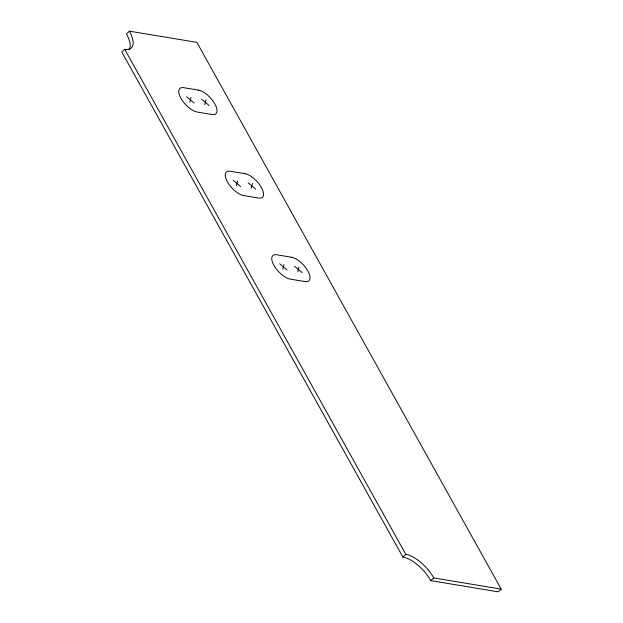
<?xml version="1.0" encoding="UTF-8"?>
<svg xmlns="http://www.w3.org/2000/svg" width="623" height="623" viewBox="0 0 623 623"><rect width="100%" height="100%" fill="white"/><g stroke="black" fill="none" stroke-linecap="round" stroke-linejoin="round"><path stroke-width="0.93" d="M189.797 102.304L191.051 97.414M204.726 104.789L205.979 99.89M236.288 185.841L237.55 180.95M251.225 188.325L252.479 183.435M282.787 269.385L284.041 264.487M297.716 271.862L298.97 266.971M129.389 31.15A26.641 11.588 47.1 0 1 124.732 49.326L121.797 52.044L402.879 557.04A26.641 11.588 47.1 0 1 430.789 580.636L498.268 591.85L501.204 589.132L196.876 42.364L129.389 31.15L126.461 33.868A26.641 11.588 47.1 0 1 129.156 49.645M402.879 557.04L405.807 554.322L124.732 49.326M430.789 580.636L433.717 577.91L501.204 589.132M201.595 99.166L209.11 105.513M186.666 96.682L194.181 103.036M248.094 182.703L255.609 189.057M233.158 180.218L240.673 186.573M294.586 266.239L302.1 272.594M279.657 263.763L287.172 270.109M405.807 554.322A26.641 11.588 47.1 0 1 433.717 577.91M198.573 90.156L183.637 87.672A15.536 6.76 47.1 0 0 180.919 98.278A15.536 6.76 47.1 0 0 197.203 112.039L212.131 114.523A15.536 6.76 47.1 0 0 214.849 103.916A15.536 6.76 47.1 0 0 198.573 90.156M245.065 173.692L230.136 171.216A15.536 6.76 47.1 0 0 227.418 181.815A15.536 6.76 47.1 0 0 243.702 195.583L258.631 198.059A15.536 6.76 47.1 0 0 261.349 187.461A15.536 6.76 47.1 0 0 245.065 173.692M291.564 257.237L276.635 254.752A15.536 6.76 47.1 0 0 273.918 265.359A15.536 6.76 47.1 0 0 290.193 279.12L305.13 281.604A15.536 6.76 47.1 0 0 307.848 270.997A15.536 6.76 47.1 0 0 291.564 257.237"/></g></svg>
